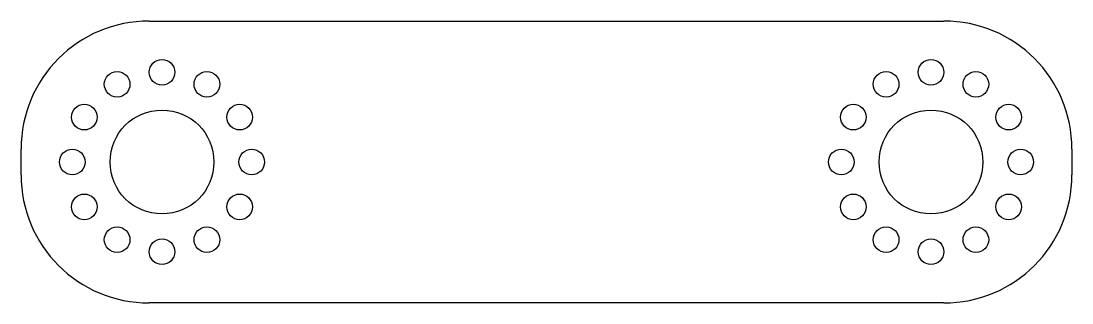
# Model space of a CAD drawing. Header units: millimetres. Extents: x 0 to 82, y -11 to 11.
import ezdxf

# ---------------------------------------------------------------- set-up
doc = ezdxf.new("R2010")
doc.units = ezdxf.units.MM

msp = doc.modelspace()

# ---------------------------------------------------------------- linework, layer by layer
at = {"color": 7, "linetype": 'Continuous', "lineweight": 25}
for p, q in [((10, 11), (72, 11)), ((0, -1), (0, 1)), ((82, 1), (82, -1)), ((72, -11), (10, -11))]:
    msp.add_line(p, q, dxfattribs=at)
for centre, radius in [((11, 7), 1), ((71, 7), 1), ((7.5, 6.062), 1), ((14.5, 6.062), 1), ((67.5, 6.062), 1), ((74.5, 6.062), 1), ((4.938, 3.5), 1), ((17.062, 3.5), 1), ((64.938, 3.5), 1), ((77.062, 3.5), 1), ((11, 0), 4.05), ((71, 0), 4.05), ((4, 0), 1), ((18, 0), 1), ((64, 0), 1), ((78, 0), 1), ((4.938, -3.5), 1), ((17.062, -3.5), 1), ((64.938, -3.5), 1), ((77.062, -3.5), 1), ((7.5, -6.062), 1), ((14.5, -6.062), 1), ((67.5, -6.062), 1), ((74.5, -6.062), 1), ((11, -7), 1), ((71, -7), 1)]:
    msp.add_circle(centre, radius, dxfattribs=at)
for centre, start, end in [((10, 1), 90, 180), ((72, 1), 0, 90), ((10, -1), 180, 270), ((72, -1), 270, 0)]:
    msp.add_arc(centre, 10, start, end, dxfattribs=at)

doc.saveas('drawing.dxf')
